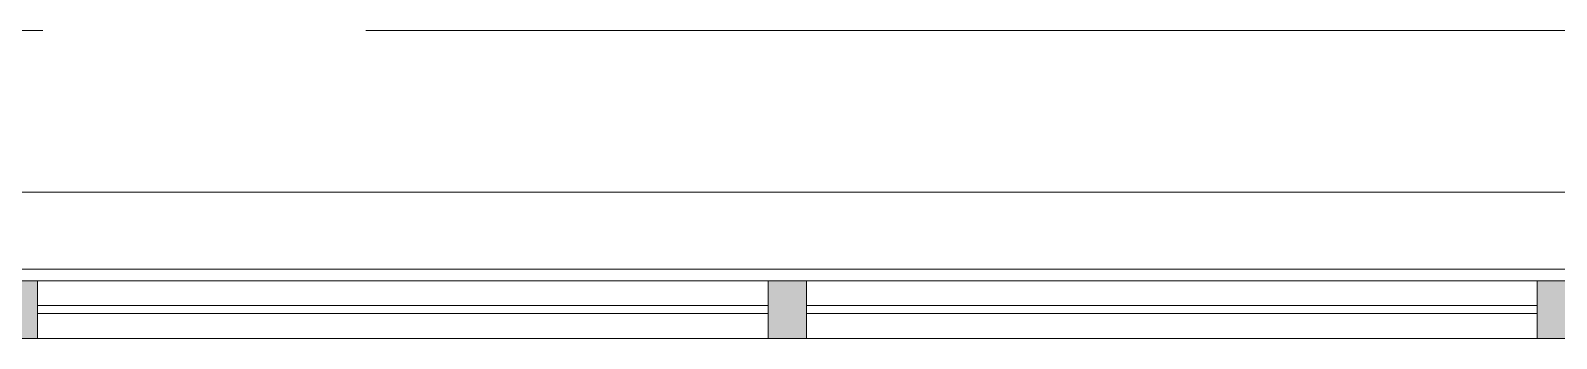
# Model space of a CAD drawing. Header units: millimetres. Extents: x -76261 to 649593, y -304265 to 60256.
# Drawn here: x 141216 to 143200, y -16600 to -16200 of the extents above; entities that cross this region are included whole.
import ezdxf

# ---------------------------------------------------------------- set-up
doc = ezdxf.new("R2010")
doc.units = ezdxf.units.MM
doc.header["$LTSCALE"] = 2000
doc.header["$MEASUREMENT"] = 0
doc.linetypes.add('Centre', pattern=[6.9, 4, -0.7, 1.5, -0.7])
doc.layers.get('0').update_dxf_attribs({"linetype": 'CONTINUOUS'})
for name, color, linetype, lineweight in [('A-GLAZ-CURT', 8, 'CONTINUOUS', 15), ('A-GLAZ-CWMG', 8, 'CONTINUOUS', 15), ('A-WALL', 8, 'CONTINUOUS', 15), ('S-BEAM', 12, 'CONTINUOUS', 15), ('S-GRID', 14, 'CONTINUOUS', 15)]:
    doc.layers.add(name, color=color, linetype=linetype, lineweight=lineweight)

# ---------------------------------------------------------------- blocks, each defined once
blk = doc.blocks.new('System Panel - Glazed-10631420-3rd FLOOR PLAN')
at = {"layer": 'A-GLAZ-CURT'}
for p, q in [((475, 5.2), (-475, 5.2)), ((-475, 5.2), (-475, -5.2)), ((475, -5.2), (475, 5.2)), ((-475, -5.2), (475, -5.2))]:
    blk.add_line(p, q, dxfattribs=at)
blk = doc.blocks.new('Rectangular Mullion - 52X100-10623842-3rd FLOOR PLAN')
at = {"layer": 'A-GLAZ-CWMG'}
for p, q in [((-81017.5, -58526.6), (-81967.5, -58526.6)), ((-81017.5, -58601.6), (-81967.5, -58601.6))]:
    blk.add_line(p, q, dxfattribs=at)
blk = doc.blocks.new('Rectangular Mullion - 52X100-10642846-3rd FLOOR PLAN')
at = {"layer": 'A-GLAZ-CWMG'}
blk.add_hatch(color=256, dxfattribs=at).paths.add_polyline_path([(25, 37.5), (25, -37.5), (-25, -37.5), (-25, 37.5)], flags=0)
for p, q in [((-25, 37.5), (25, 37.5)), ((-25, -37.5), (-25, 37.5)), ((25, 37.5), (25, -37.5)), ((25, -37.5), (-25, -37.5))]:
    blk.add_line(p, q, dxfattribs=at)
blk = doc.blocks.new('PIPE 100X100X2_5 - PIPE 100X100X2_5-10904597-3rd FLOOR PLAN')
at = {"layer": 'S-BEAM'}
for p, q in [((-5326.875, 50), (10673.125, 50)), ((-76.875, -50), (-5326.875, -50))]:
    blk.add_line(p, q, dxfattribs=at)
blk = doc.blocks.new('Xrexf_Office')
at = {"layer": 'A-WALL'}
blk.add_line((130200, -16510), (146200, -16510), dxfattribs=at)
at = {"layer": 'S-GRID', "linetype": 'Centre', "ltscale": 0.3}
blk.add_line((120952.1, -16200), (162139, -16200), dxfattribs=at)
at = {"layer": 'A-GLAZ-CURT'}
for p in [(141700, -16562.5), (142700, -16562.5)]:
    blk.add_blockref('System Panel - Glazed-10631420-3rd FLOOR PLAN', p, dxfattribs=at)
at = {"layer": 'A-GLAZ-CWMG', "extrusion": (0, 0, -1), "rotation": 180}
for p in [(-141200, -16562.5), (-142200, -16562.5), (-143200, -16562.5)]:
    blk.add_blockref('Rectangular Mullion - 52X100-10642846-3rd FLOOR PLAN', p, dxfattribs=at)
at = {"layer": 'A-GLAZ-CWMG'}
for p in [(223192.5, 42001.6), (224192.5, 42001.6)]:
    blk.add_blockref('Rectangular Mullion - 52X100-10623842-3rd FLOOR PLAN', p, dxfattribs=at)
at = {"layer": 'S-BEAM', "rotation": 180}
blk.add_blockref('PIPE 100X100X2_5 - PIPE 100X100X2_5-10904597-3rd FLOOR PLAN', (140873.1, -16460), dxfattribs=at)

msp = doc.modelspace()

# ---------------------------------------------------------------- block references
at = {"linetype": 'ByBlock'}
msp.add_blockref('Xrexf_Office', (0, 0), dxfattribs=at)

doc.saveas('drawing.dxf')
